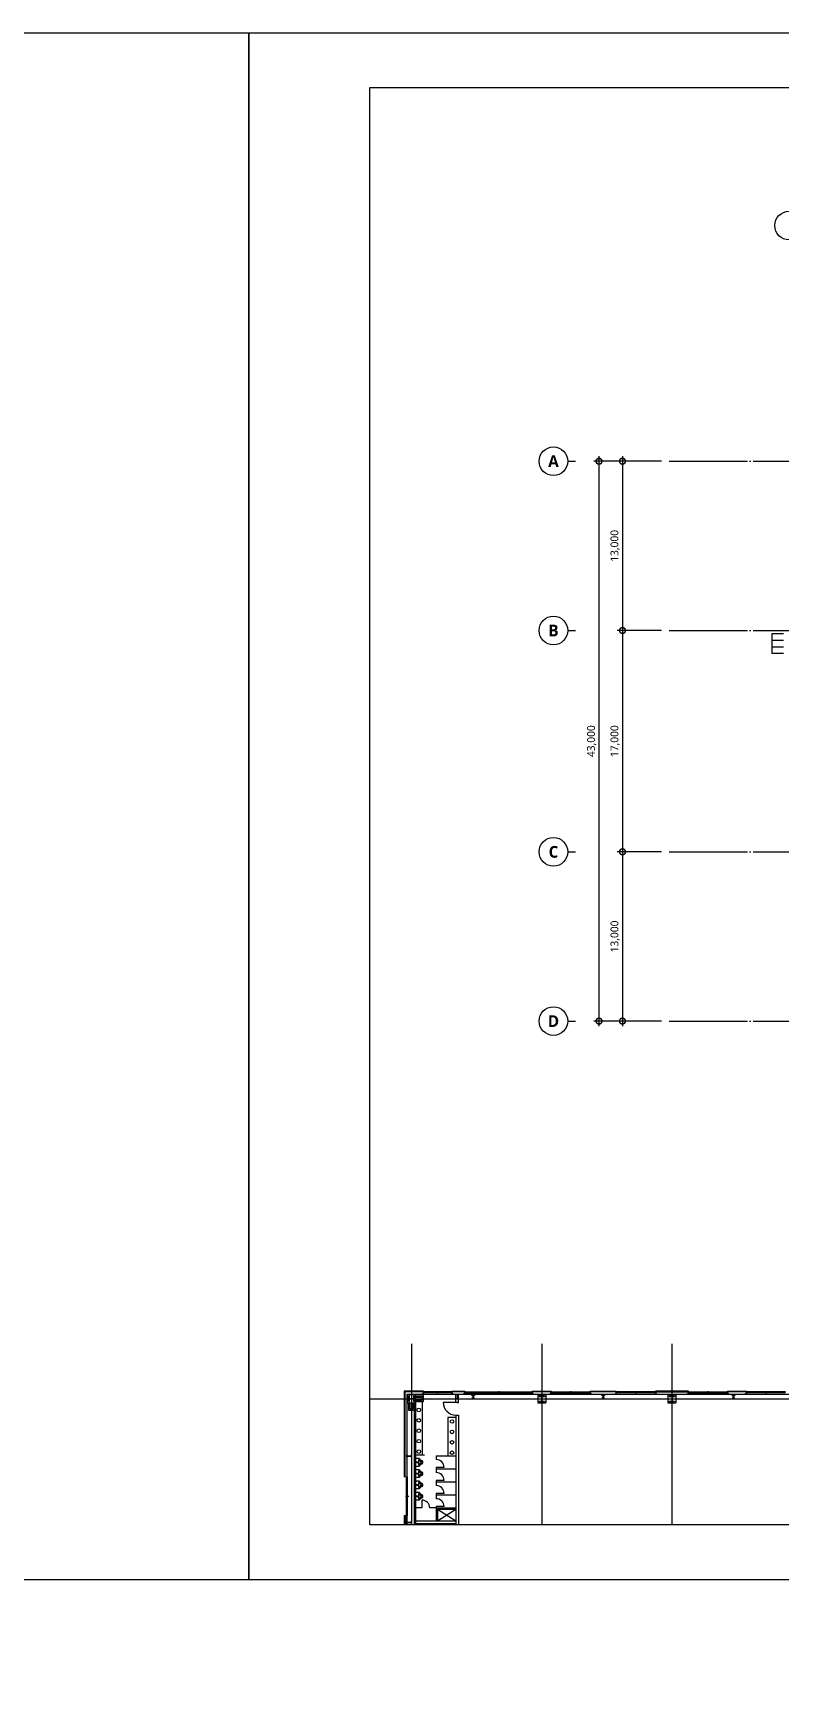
# Model space of a CAD drawing. Header units: millimetres. Extents: x -168200 to 672800, y -7409 to 118800.
# Drawn here: x 151615 to 209011, y -7409 to 118800 of the extents above; entities that cross this region are included whole.
import ezdxf
from ezdxf.enums import TextEntityAlignment as Align
from ezdxf.xclip import XClip

# ---------------------------------------------------------------- set-up
doc = ezdxf.new("R2010")
doc.units = ezdxf.units.MM
doc.header["$LTSCALE"] = 200
doc.header["$XCLIPFRAME"] = 0
for name, pattern in [('CEN-GAUN', [32.2, 30, -1, 0.2, -1]), ('CENTER', [50.8, 31.75, -6.35, 6.35, -6.35]), ('HIDDEN', [0.375, 0.25, -0.125])]:
    doc.linetypes.add(name, pattern=pattern)
doc.layers.get('DEFPOINTS').update_dxf_attribs({"color": 137})
for name, color, linetype in [('1 BA', 9, 'Continuous'), ('1 CEN', 15, 'CEN-GAUN'), ('WALL-D', 3, 'Continuous'), ('단면선', 252, 'Continuous'), ('보조선', 252, 'Continuous'), ('입면선', 252, 'Continuous'), ('중심선', 252, 'CENTER'), ('치수', 5, 'Continuous')]:
    doc.layers.add(name, color=color, linetype=linetype)
doc.styles.add('$0$스타일1', font='malgun.ttf')
doc.styles.add('스타일2', font='malgunbd.ttf')
doc.dimstyles.new('CJA', dxfattribs={"dimscale": 300, "dimtxt": 2.7, "dimasz": 1, "dimexe": 2, "dimexo": 3, "dimgap": 1, "dimtad": 1, "dimdec": 0, "dimzin": 1, "dimdsep": 46, "dimlunit": 6, "dimtxsty": '$0$스타일1', "dimblk": 'CJDOT', "dimcen": 0.09, "dimdle": 1, "dimclrd": 256, "dimclre": 256, "dimclrt": 3, "dimadec": 0, "dimazin": 0, "dimtfac": 1, "dimtdec": 0, "dimtix": 1, "dimtmove": 2, "dimatfit": 3, "dimldrblk": 'CJDOT', "dimfxl": 1, "dimtolj": 1, "dimtzin": 1, "dimarcsym": 0})

# ---------------------------------------------------------------- blocks, each defined once
blk = doc.blocks.new('sheet-line')
at = {"layer": 'DEFPOINTS'}
blk.add_lwpolyline([(168200, -356400), (0, -356400), (0, -237600), (168200, -237600)], close=True, dxfattribs=at)
blk = doc.blocks.new('화장실')
at = {"layer": '입면선', "color": 252, "ltscale": 200}
for p, q in [((-1500, 0), (0, 0)), ((-1500, 0), (-1500, -292)), ((0, 0), (0, -1000)), ((-1500, -892), (-1500, -1000)), ((-900, -892), (-1500, -892)), ((-1500, -1000), (0, -1000))]:
    blk.add_line(p, q, dxfattribs=at)
blk.add_arc((-1500, -892), 600, 0, 90, dxfattribs=at)
blk = doc.blocks.new('남소변기')
at = {"layer": '입면선', "ltscale": 200}
for p, q in [((0, 285), (0, 142)), ((150, 285), (0, 285)), ((0, 142), (0, 0)), ((15, 30), (0, 30)), ((0, 15), (78, 15)), ((0, 0), (0, -142)), ((15, -30), (15, 30)), ((147, 15), (210, 15)), ((315, 285), (150, 285)), ((210, 30), (218, 30)), ((210, -30), (210, 30)), ((218, 30), (218, -30)), ((270, 225), (292, 225)), ((292, 225), (315, 225)), ((315, 255), (315, 285)), ((315, 225), (315, 255)), ((0, -15), (78, -15)), ((0, -30), (15, -30)), ((0, -142), (0, -285)), ((0, -285), (150, -285)), ((147, -15), (210, -15)), ((150, -285), (315, -285)), ((218, -30), (210, -30)), ((292, -225), (270, -225)), ((315, -225), (292, -225)), ((315, -255), (315, -225)), ((315, -285), (315, -255))]:
    blk.add_line(p, q, dxfattribs=at)
blk.add_circle((112, 0), 37.5, dxfattribs=at)
for centre, radius, start, end in [((2091, -128), 1870, 173.53631, 176.07483), ((2091, 128), 1870, 183.92517, 186.46369), ((741, 58), 509, 162.68677, 177.29727), ((278, 0), 128, 251.9686, 108.0314), ((281, 199), 27.7, 112.5, 157.5), ((595, 481), 435, 218.5584, 225), ((372, 258), 120, 225, 237.28538), ((1449, 1934), 2111, 237.28538, 239.03624), ((745, 435), 456, 199.26161, 204.34121), ((1050, 695), 847, 211.86106, 215.51908), ((632, 503), 405, 227.81561, 238.4446), ((500, 353), 268, 239.03624, 243.95283), ((603, 563), 502, 243.95283, 248.62608), ((739, 721), 648, 240.46772, 246.40218), ((301, -207), 326, 62.82337, 68.62608), ((323, -165), 278, 59.03624, 62.82337), ((193, -381), 530, 56.29478, 59.03624), ((161, -375), 595, 51.3557, 57.56894), ((439, -12), 86.9, 45, 56.29478), ((365, -87), 192, 37.41309, 45), ((496, 13), 27.7, 14.03624, 37.41309), ((436, -2), 88.7, 1.04163, 14.03624), ((436, 2), 88.7, 345.96376, 358.95837), ((364, -41), 214, 21.62004, 37.86972), ((374, -20), 197, 5.75321, 16.86666), ((741, -58), 509, 182.70273, 197.31323), ((595, -481), 435, 135, 141.4416), ((281, -199), 27.7, 202.5, 247.5), ((372, -258), 120, 122.71462, 135), ((1449, -1934), 2111, 120.96376, 122.71462), ((745, -435), 456, 155.65879, 160.73839), ((1050, -695), 847, 144.48092, 148.13894), ((632, -503), 405, 121.5554, 132.18439), ((500, -353), 268, 116.04717, 120.96376), ((603, -563), 502, 111.37392, 116.04717), ((301, 207), 326, 291.37392, 297.17663), ((739, -721), 648, 113.59782, 119.53228), ((323, 165), 278, 297.17663, 300.96376), ((193, 381), 530, 300.96376, 303.70522), ((161, 375), 595, 302.43106, 308.6443), ((439, 12), 86.9, 303.70522, 315), ((365, 87), 192, 315, 322.58691), ((496, -13), 27.7, 322.58691, 345.96376), ((364, 41), 214, 322.13028, 338.37996), ((374, 20), 197, 343.13334, 354.24679)]:
    blk.add_arc(centre, radius, start, end, dxfattribs=at)
blk = doc.blocks.new('I-Center 3층 평면도')
at = {"layer": '단면선', "ltscale": 100}
for p, q in [((-100204, -214), (-100204, 214)), ((-100204, 214), (-100169, 214)), ((-100169, 32), (-100169, 214)), ((-100147, 10), (-99854, 10)), ((-99832, 32), (-99832, 214)), ((-99832, 214), (-99797, 214)), ((-99797, -214), (-99797, 214)), ((-96575, 350), (-96575, 339)), ((-96575, 350), (-96400, 350)), ((-96575, 339), (-96505, 339)), ((-96575, 11), (-96575, 0)), ((-96575, 11), (-96505, 11)), ((-96491, 325), (-96491, 25)), ((-96484, 325), (-96484, 25)), ((-96470, 339), (-96400, 339)), ((-96470, 11), (-96400, 11)), ((-96400, 350), (-96400, 339)), ((-96400, 11), (-96400, 0)), ((-90202, 207), (-90202, 179)), ((-90202, 207), (-89798, 207)), ((-90202, 179), (-90031, 179)), ((-90009, 157), (-90009, -157)), ((-89991, 157), (-89991, -157)), ((-89969, 179), (-89798, 179)), ((-89798, 207), (-89798, 179)), ((-80202, 207), (-80202, 179)), ((-80202, 207), (-79797, 207)), ((-80202, 179), (-80031, 179)), ((-80009, 157), (-80009, -157)), ((-79991, 157), (-79991, -157)), ((-79969, 179), (-79797, 179)), ((-79797, 207), (-79797, 179)), ((-100204, -214), (-100169, -214)), ((-100169, -214), (-100169, -32)), ((-100147, -10), (-99854, -10)), ((-99832, -214), (-99832, -32)), ((-99832, -214), (-99797, -214)), ((-96575, 0), (-96400, 0)), ((-90202, -179), (-90202, -207)), ((-90202, -179), (-90031, -179)), ((-90202, -207), (-89798, -207)), ((-89969, -179), (-89798, -179)), ((-89798, -179), (-89798, -207)), ((-80202, -179), (-80202, -207)), ((-80202, -179), (-80031, -179)), ((-80202, -207), (-79797, -207)), ((-79969, -179), (-79797, -179)), ((-79797, -179), (-79797, -207)), ((-100350, -4312), (-100339, -4312)), ((-100350, -4487), (-100350, -4312)), ((-100350, -4487), (-100339, -4487)), ((-100339, -4382), (-100339, -4312)), ((-100339, -4487), (-100339, -4417)), ((-100325, -4396), (-100025, -4396)), ((-100325, -4403), (-100025, -4403)), ((-100011, -4382), (-100011, -4312)), ((-100011, -4312), (-100000, -4312)), ((-100011, -4487), (-100011, -4417)), ((-100011, -4487), (-100000, -4487)), ((-100000, -4487), (-100000, -4312)), ((-100350, -9412), (-100339, -9412)), ((-100350, -9587), (-100350, -9412)), ((-100350, -9587), (-100339, -9587)), ((-100339, -9482), (-100339, -9412)), ((-100339, -9587), (-100339, -9517)), ((-100325, -9496), (-100025, -9496)), ((-100325, -9503), (-100025, -9503)), ((-100011, -9482), (-100011, -9412)), ((-100011, -9412), (-100000, -9412)), ((-100011, -9587), (-100011, -9517)), ((-100011, -9587), (-100000, -9587)), ((-100000, -9587), (-100000, -9412))]:
    blk.add_line(p, q, dxfattribs=at)
for points in [[(-95289, 226), (-95372, 226), (-95372, 238), (-95172, 238), (-95172, 226), (-95255, 226, 0.4142136), (-95268, 213), (-95268, 63, 0.4142136), (-95255, 50), (-95172, 50), (-95172, 38), (-95372, 38), (-95372, 50), (-95289, 50, 0.4142136), (-95276, 63), (-95276, 213, 0.4142136)], [(-85289, 226), (-85372, 226), (-85372, 238), (-85172, 238), (-85172, 226), (-85255, 226, 0.4142136), (-85268, 213), (-85268, 63, 0.4142136), (-85255, 50), (-85172, 50), (-85172, 38), (-85372, 38), (-85372, 50), (-85289, 50, 0.4142136), (-85276, 63), (-85276, 213, 0.4142136)], [(-75289, 226), (-75372, 226), (-75372, 238), (-75172, 238), (-75172, 226), (-75255, 226, 0.4142136), (-75268, 213), (-75268, 63, 0.4142136), (-75255, 50), (-75172, 50), (-75172, 38), (-75372, 38), (-75372, 50), (-75289, 50, 0.4142136), (-75276, 63), (-75276, 213, 0.4142136)]]:
    blk.add_lwpolyline(points, format="xyb", close=True, dxfattribs=at)
for centre, radius, start, end in [((-100147, 32), 22, 180, 270), ((-99854, 32), 22, 270, 0), ((-96505, 325), 14, 0, 90), ((-96505, 25), 14, 270, 0), ((-96470, 325), 14, 90, 180), ((-96470, 25), 14, 180, 270), ((-90031, 157), 22, 0, 90), ((-89969, 157), 22, 90, 180), ((-80031, 157), 22, 0, 90), ((-79969, 157), 22, 90, 180), ((-100147, -32), 22, 90, 180), ((-99854, -32), 22, 0, 90), ((-90031, -157), 22, 270, 0), ((-89969, -157), 22, 180, 270), ((-80031, -157), 22, 270, 0), ((-79969, -157), 22, 180, 270), ((-100325, -4382), 14, 180, 270), ((-100325, -4417), 14, 90, 180), ((-100025, -4382), 14, 270, 0), ((-100025, -4417), 14, 0, 90), ((-100325, -9482), 14, 180, 270), ((-100325, -9517), 14, 90, 180), ((-100025, -9482), 14, 270, 0), ((-100025, -9517), 14, 0, 90)]:
    blk.add_arc(centre, radius, start, end, dxfattribs=at)
at = {"layer": '보조선', "linetype": 'HIDDEN', "ltscale": 200}
for p, q in [((-98000, -8487), (-96600, -9387)), ((-98000, -9387), (-96600, -8487))]:
    blk.add_line(p, q, dxfattribs=at)
at = {"layer": '입면선', "ltscale": 200}
for p, q in [((-100570, 570), (-100570, -6000)), ((-100310, -310), (-100310, 310)), ((-100310, 310), (-99690, 310)), ((-99690, 310), (-100310, 310)), ((-99690, -310), (-99690, 310)), ((-99090, 186), (-99690, 186)), ((-99190, 86), (-99690, 86)), ((-99190, -114), (-99190, 86)), ((-99090, 186), (-99090, 570)), ((-99090, 520), (-99090, 440)), ((-96900, 520), (-99090, 520)), ((-96900, 440), (-99090, 440)), ((-99090, -214), (-99090, 186)), ((-99060, 520), (-99060, 440)), ((-96930, 480), (-99060, 480)), ((-97945, 460), (-99060, 460)), ((-96930, 500), (-98045, 500)), ((-98045, 480), (-98045, 500)), ((-97945, 460), (-97945, 480)), ((-96930, 520), (-96930, 440)), ((-96900, 520), (-96900, 440)), ((-95900, 520), (-95900, 440)), ((-95900, 520), (-90728, 520)), ((-95900, 440), (-90728, 440)), ((-95870, 520), (-95870, 440)), ((-95870, 500), (-93228, 500)), ((-95870, 480), (-90758, 480)), ((-93328, 460), (-93328, 480)), ((-93328, 460), (-90758, 460)), ((-93228, 480), (-93228, 500)), ((-90758, 520), (-90758, 440)), ((-90728, 520), (-90728, 440)), ((-90310, 310), (-89690, 310)), ((-90310, 310), (-90310, -310)), ((-89690, 310), (-89690, -310)), ((-89272, 520), (-89272, 440)), ((-89272, 520), (-86272, 520)), ((-89272, 440), (-86272, 440)), ((-89242, 520), (-89242, 440)), ((-89242, 500), (-87722, 500)), ((-89242, 480), (-86302, 480)), ((-87822, 460), (-87822, 480)), ((-87822, 460), (-86302, 460)), ((-87722, 480), (-87722, 500)), ((-86302, 520), (-86302, 440)), ((-86272, 520), (-86272, 440)), ((-84272, 520), (-84272, 440)), ((-81272, 520), (-84272, 520)), ((-81272, 440), (-84272, 440)), ((-84242, 520), (-84242, 440)), ((-81302, 480), (-84242, 480)), ((-82722, 460), (-84242, 460)), ((-81302, 500), (-82822, 500)), ((-82822, 480), (-82822, 500)), ((-82722, 460), (-82722, 480)), ((-81302, 520), (-81302, 440)), ((-81272, 520), (-81272, 440)), ((-80310, 310), (-79690, 310)), ((-80310, 310), (-80310, -310)), ((-79690, 310), (-79690, -310)), ((-78728, 520), (-78728, 440)), ((-78728, 520), (-75728, 520)), ((-78728, 440), (-75728, 440)), ((-78698, 520), (-78698, 440)), ((-78698, 500), (-77178, 500)), ((-78698, 480), (-75758, 480)), ((-77278, 460), (-77278, 480)), ((-77278, 460), (-75758, 460)), ((-77178, 480), (-77178, 500)), ((-75758, 520), (-75758, 440)), ((-75728, 520), (-75728, 440)), ((-74272, 520), (-74272, 440)), ((-71272, 520), (-74272, 520)), ((-71272, 440), (-74272, 440)), ((-74242, 520), (-74242, 440)), ((-71302, 480), (-74242, 480)), ((-72722, 460), (-74242, 460)), ((-71302, 500), (-72822, 500)), ((-72822, 480), (-72822, 500)), ((-72722, 460), (-72722, 480)), ((-100310, -310), (-99690, -310)), ((-100200, -910), (-100200, -310)), ((-99800, -910), (-100200, -910)), ((-100100, -810), (-100100, -310)), ((-99900, -810), (-100100, -810)), ((-99900, -310), (-99900, -810)), ((-99800, -310), (-99800, -14690)), ((-99700, -310), (-99700, -14690)), ((-99690, -114), (-99190, -114)), ((-99690, -214), (-99090, -214)), ((-99190, -214), (-99190, -4300)), ((-96491, -281), (-97575, -281)), ((-96400, -301), (-97575, -301)), ((-96600, -1256), (-96600, -8564)), ((-96600, -1256), (-96400, -1256)), ((-96491, -281), (-96400, -281)), ((-96400, -1256), (-96400, -15310)), ((-90310, -310), (-89690, -310)), ((-80310, -310), (-79690, -310)), ((-97200, -1456), (-97200, -4387)), ((-96600, -1456), (-97200, -1456)), ((-99800, -4300), (-98999, -4300)), ((-100470, -6000), (-100570, -6000)), ((-100410, -6000), (-100330, -6000)), ((-100410, -6000), (-100410, -9000)), ((-100410, -6030), (-100330, -6030)), ((-100390, -6030), (-100390, -7550)), ((-100370, -6030), (-100370, -8970)), ((-100330, -6000), (-100330, -9000)), ((-100370, -7550), (-100390, -7550)), ((-100350, -7450), (-100370, -7450)), ((-100350, -7450), (-100350, -8970)), ((-99700, -7787), (-99700, -8387)), ((-99200, -8387), (-99700, -8387)), ((-99200, -7787), (-99200, -8387)), ((-98100, -8387), (-98600, -8387)), ((-98100, -8387), (-96600, -8387)), ((-98100, -8387), (-98100, -9387)), ((-98000, -8487), (-96600, -8487)), ((-98000, -8487), (-98000, -9387)), ((-96600, -8200), (-96600, -15110)), ((-100570, -9000), (-100570, -11000)), ((-100470, -9000), (-100570, -9000)), ((-100470, -9000), (-100470, -11000)), ((-100410, -8970), (-100330, -8970)), ((-100410, -9000), (-100330, -9000)), ((-99700, -9387), (-96600, -9387)), ((-99700, -9587), (-96600, -9587))]:
    blk.add_line(p, q, dxfattribs=at)
at = {"layer": '입면선'}
for p, q in [((-100350, 350), (350, 350)), ((-100350, 350), (-100350, -60470)), ((-96600, -301), (-96600, 350)), ((-96400, -301), (-96400, 339))]:
    blk.add_line(p, q, dxfattribs=at)
at = {"layer": '입면선', "ltscale": 200}
for points in [[(-99090, 520), (-99090, 570), (-100570, 570)], [(-99140, 520), (-100520, 520), (-100520, -6000)]]:
    blk.add_lwpolyline(points, dxfattribs=at)
for points in [[(-99165, 495), (-99165, 520), (-99090, 520), (-99090, 370), (-99165, 370), (-99165, 395), (-99162, 395), (-99162, 373), (-99093, 373), (-99093, 517), (-99162, 517), (-99162, 495)], [(-95900, 520), (-96900, 520), (-96900, 570), (-95900, 570)], [(-96825, 495), (-96825, 520), (-96900, 520), (-96900, 370), (-96825, 370), (-96825, 395), (-96828, 395), (-96828, 373), (-96897, 373), (-96897, 517), (-96828, 517), (-96828, 495)], [(-95975, 495), (-95975, 520), (-95900, 520), (-95900, 370), (-95975, 370), (-95975, 395), (-95972, 395), (-95972, 373), (-95903, 373), (-95903, 517), (-95972, 517), (-95972, 495)], [(-89272, 570), (-89272, 520), (-90728, 520), (-90728, 570)], [(-90653, 495), (-90653, 520), (-90728, 520), (-90728, 370), (-90653, 370), (-90653, 395), (-90656, 395), (-90656, 373), (-90725, 373), (-90725, 517), (-90656, 517), (-90656, 495)], [(-89347, 495), (-89347, 520), (-89272, 520), (-89272, 370), (-89347, 370), (-89347, 395), (-89344, 395), (-89344, 373), (-89275, 373), (-89275, 517), (-89344, 517), (-89344, 495)], [(-84272, 570), (-84272, 520), (-86272, 520), (-86272, 570)], [(-86197, 495), (-86197, 520), (-86272, 520), (-86272, 370), (-86197, 370), (-86197, 395), (-86200, 395), (-86200, 373), (-86269, 373), (-86269, 517), (-86200, 517), (-86200, 495)], [(-84347, 495), (-84347, 520), (-84272, 520), (-84272, 370), (-84347, 370), (-84347, 395), (-84344, 395), (-84344, 373), (-84275, 373), (-84275, 517), (-84344, 517), (-84344, 495)], [(-81272, 570), (-81272, 520), (-78728, 520), (-78728, 570)], [(-81197, 495), (-81197, 520), (-81272, 520), (-81272, 370), (-81197, 370), (-81197, 395), (-81200, 395), (-81200, 373), (-81269, 373), (-81269, 517), (-81200, 517), (-81200, 495)], [(-78803, 495), (-78803, 520), (-78728, 520), (-78728, 370), (-78803, 370), (-78803, 395), (-78800, 395), (-78800, 373), (-78731, 373), (-78731, 517), (-78800, 517), (-78800, 495)], [(-74272, 570), (-74272, 520), (-75728, 520), (-75728, 570)], [(-75651, 495), (-75651, 520), (-75726, 520), (-75726, 370), (-75651, 370), (-75651, 395), (-75654, 395), (-75654, 373), (-75723, 373), (-75723, 517), (-75654, 517), (-75654, 495)], [(-74349, 495), (-74349, 520), (-74274, 520), (-74274, 370), (-74349, 370), (-74349, 395), (-74346, 395), (-74346, 373), (-74277, 373), (-74277, 517), (-74346, 517), (-74346, 495)]]:
    blk.add_lwpolyline(points, close=True, dxfattribs=at)
for centre in [(-99437, -862), (-99437, -1662), (-99437, -2462), (-96892, -1750), (-96892, -2550), (-99437, -3262), (-96892, -3350), (-99437, -4062), (-96892, -4150)]:
    blk.add_circle(centre, 137, dxfattribs=at)
for centre, radius, start, end in [((-96600, -281), 975, 180, 270), ((-99200, -8387), 600, 0, 90)]:
    blk.add_arc(centre, radius, start, end, dxfattribs=at)
at = {"layer": '중심선', "ltscale": 200}
for p, q in [((-100000, 4213), (-100000, -71576)), ((-90000, 4213), (-90000, -71576)), ((-90000, 4213), (-90000, -71576)), ((-80000, 4213), (-80000, -71576)), ((-109508, 0), (9087, 0)), ((-97995, 311), (-97995, 586)), ((-93278, 311), (-93278, 586)), ((-87772, 311), (-87772, 586)), ((-82772, 311), (-82772, 586)), ((-77228, 311), (-77228, 586)), ((-72772, 311), (-72772, 586)), ((-100201, -7500), (-100476, -7500))]:
    blk.add_line(p, q, dxfattribs=at)
at = {"layer": '입면선', "color": 252, "ltscale": 200}
for p in [(-96600, -4387), (-96600, -5387), (-96600, -6387), (-96600, -7387)]:
    blk.add_blockref('화장실', p, dxfattribs=at)
at = {"layer": '치수', "ltscale": 200}
for p in [(-99700, -4885), (-99700, -5755), (-99700, -6625), (-99700, -7495)]:
    blk.add_blockref('남소변기', p, dxfattribs=at)
blk = doc.blocks.new('_DotSmall')
at = {"color": 0, "linetype": 'ByBlock', "const_width": 0.5}
blk.add_lwpolyline([(-0.0625, 0, 1), (0.0625, 0, 1)], format="xyb", close=True, dxfattribs=at)
blk = doc.blocks.new('*D18')
at = {"layer": '1 BA', "lineweight": -2, "transparency": 16777216}
for p, q in [((199900, 85900), (194700, 85900)), ((199900, 42900), (194700, 42900))]:
    blk.add_line(p, q, dxfattribs=at)
at = {"layer": '1 BA', "transparency": 16777216}
blk.add_line((195100, 42500), (195100, 86300), dxfattribs=at)
at = {"layer": 'DEFPOINTS', "color": 0, "transparency": 16777216}
for p in [(195100, 85900), (200500, 85900), (200500, 42900)]:
    blk.add_point(p, dxfattribs=at)
at = {"layer": '1 BA', "transparency": 16777216, "xscale": 900, "yscale": 900, "zscale": 900}
for p, rotation in [((195100, 85900), 90), ((195100, 42900), 270)]:
    blk.add_blockref('_DotSmall', p, dxfattribs=dict(at, rotation=rotation))
at = {"layer": '1 BA', "color": 0, "transparency": 16777216, "insert": (194540, 64400), "char_height": 600, "attachment_point": 5, "rotation": 90, "style": '$0$스타일1'}
blk.add_mtext('\\A1;43,000', dxfattribs=at)
blk = doc.blocks.new('CJDOT')
blk.add_line((-2, 0), (2, 0))
at = {"const_width": 0.5}
blk.add_lwpolyline([(-0.25, 0, 1), (0.25, 0, 1)], format="xyb", close=True, dxfattribs=at)
blk = doc.blocks.new('*D20')
at = {"layer": '1 BA', "lineweight": -2, "transparency": 16777216}
for p, q in [((199900, 85900), (196500, 85900)), ((199900, 72900), (196500, 72900))]:
    blk.add_line(p, q, dxfattribs=at)
at = {"layer": '1 BA', "transparency": 16777216}
blk.add_line((196900, 86300), (196900, 72500), dxfattribs=at)
at = {"layer": 'DEFPOINTS', "color": 0, "transparency": 16777216}
for p in [(200500, 85900), (196900, 72900), (200500, 72900)]:
    blk.add_point(p, dxfattribs=at)
at = {"layer": '1 BA', "transparency": 16777216, "xscale": 900, "yscale": 900, "zscale": 900}
for p, rotation in [((196900, 85900), 90), ((196900, 72900), 270)]:
    blk.add_blockref('_DotSmall', p, dxfattribs=dict(at, rotation=rotation))
at = {"layer": '1 BA', "color": 0, "transparency": 16777216, "insert": (196338, 79400), "char_height": 600, "attachment_point": 5, "rotation": 90, "style": '$0$스타일1'}
blk.add_mtext('\\A1;13,000', dxfattribs=at)
blk = doc.blocks.new('*D21')
at = {"layer": '1 BA', "transparency": 16777216}
blk.add_line((196900, 73300), (196900, 55500), dxfattribs=at)
at = {"layer": '1 BA', "lineweight": -2, "transparency": 16777216}
for p, q in [((199900, 72900), (196500, 72900)), ((199900, 55900), (196500, 55900))]:
    blk.add_line(p, q, dxfattribs=at)
at = {"layer": 'DEFPOINTS', "color": 0, "transparency": 16777216}
for p in [(200500, 72900), (196900, 55900), (200500, 55900)]:
    blk.add_point(p, dxfattribs=at)
at = {"layer": '1 BA', "transparency": 16777216, "xscale": 900, "yscale": 900, "zscale": 900}
for p, rotation in [((196900, 72900), 90), ((196900, 55900), 270)]:
    blk.add_blockref('_DotSmall', p, dxfattribs=dict(at, rotation=rotation))
at = {"layer": '1 BA', "color": 0, "transparency": 16777216, "insert": (196338, 64400), "char_height": 600, "attachment_point": 5, "rotation": 90, "style": '$0$스타일1'}
blk.add_mtext('\\A1;17,000', dxfattribs=at)
blk = doc.blocks.new('*D23')
at = {"layer": '1 BA', "lineweight": -2, "transparency": 16777216}
for p, q in [((199900, 55900), (196500, 55900)), ((199900, 42900), (196500, 42900))]:
    blk.add_line(p, q, dxfattribs=at)
at = {"layer": '1 BA', "transparency": 16777216}
blk.add_line((196900, 56300), (196900, 42500), dxfattribs=at)
at = {"layer": 'DEFPOINTS', "color": 0, "transparency": 16777216}
for p in [(200500, 55900), (196900, 42900), (200500, 42900)]:
    blk.add_point(p, dxfattribs=at)
at = {"layer": '1 BA', "transparency": 16777216, "xscale": 900, "yscale": 900, "zscale": 900}
for p, rotation in [((196900, 55900), 90), ((196900, 42900), 270)]:
    blk.add_blockref('_DotSmall', p, dxfattribs=dict(at, rotation=rotation))
at = {"layer": '1 BA', "color": 0, "transparency": 16777216, "insert": (196338, 49400), "char_height": 600, "attachment_point": 5, "rotation": 90, "style": '$0$스타일1'}
blk.add_mtext('\\A1;13,000', dxfattribs=at)

msp = doc.modelspace()

# ---------------------------------------------------------------- linework, layer by layer
at = {"layer": '1 BA'}
for p, q in [((192700, 85900), (193300, 85900)), ((192700, 72900), (193300, 72900)), ((209265, 72650), (208365, 72650)), ((208365, 72650), (208365, 71150)), ((208365, 71150), (209265, 71150)), ((192700, 55900), (193300, 55900)), ((192700, 42900), (193300, 42900))]:
    msp.add_line(p, q, dxfattribs=at)
at = {"layer": '1 BA', "linetype": 'Continuous'}
for p, q in [((208365, 72150), (209265, 72150)), ((208365, 71650), (209265, 71650))]:
    msp.add_line(p, q, dxfattribs=at)
at = {"layer": '1 BA'}
for centre in [(209700, 104000), (191600, 85900), (191600, 72900), (191600, 55900), (191600, 42900)]:
    msp.add_circle(centre, 1100, dxfattribs=at)
at = {"layer": '1 CEN'}
for p, q in [((200500, 85900), (285700, 85900)), ((200500, 72900), (285700, 72900)), ((200500, 55900), (285700, 55900)), ((200500, 42900), (285700, 42900))]:
    msp.add_line(p, q, dxfattribs=at)
at = {"layer": 'DEFPOINTS'}
msp.add_lwpolyline([(177500, 114600), (314900, 114600), (314900, 4200), (177500, 4200)], close=True, dxfattribs=at)

# ---------------------------------------------------------------- block references
ref = msp.add_blockref('I-Center 3층 평면도', (280700, 13900))
XClip(ref).set_block_clipping_path([(-103200.0000000003, -9668.8009418729), (34200, 100522.8029125887)])
at = {"layer": 'WALL-D'}
for p in [(0, 356400), (168200, 356400)]:
    msp.add_blockref('sheet-line', p, dxfattribs=at)

# ---------------------------------------------------------------- texts
at = {"layer": '1 BA', "style": '스타일2'}
for s, p in [('A', (191600, 85900)), ('B', (191600, 72900)), ('C', (191600, 55900)), ('D', (191600, 42900))]:
    msp.add_text(s, height=900, dxfattribs=at).set_placement(p, align=Align.MIDDLE)

# ---------------------------------------------------------------- dimensions: what is measured, and where the dimension line sits
at = {"layer": '1 BA'}
for base, p1, p2, angle, override, picture, middle in [((195100, 85900), (200500, 42900), (200500, 85900), 270, {"dimscale": 200, "dimtxt": 3, "dimasz": 4.5, "dimtxsty": '$0$스타일1', "dimblk1": 'DotSmall', "dimblk2": 'DotSmall', "dimsah": 1, "dimdle": 2, "dimclrt": 0, "dimldrblk": 'CJDOT', "dimlwd": 65535}, '*D18', (194539.7, 64400)), ((196900, 72900), (200500, 85900), (200500, 72900), 90, {"dimscale": 200, "dimtxt": 3, "dimasz": 4.5, "dimblk1": 'DotSmall', "dimblk2": 'DotSmall', "dimsah": 1, "dimdle": 2, "dimclrd": 256, "dimclre": 256, "dimclrt": 0, "dimlwd": 65535}, '*D20', (196338, 79400)), ((196900, 55900), (200500, 72900), (200500, 55900), 270, {"dimscale": 200, "dimtxt": 3, "dimasz": 4.5, "dimtxsty": '$0$스타일1', "dimblk1": 'DotSmall', "dimblk2": 'DotSmall', "dimsah": 1, "dimdle": 2, "dimclrt": 0, "dimldrblk": 'CJDOT', "dimlwd": 65535}, '*D21', (196338, 64400)), ((196900, 42900), (200500, 55900), (200500, 42900), 270, {"dimscale": 200, "dimtxt": 3, "dimasz": 4.5, "dimtxsty": '$0$스타일1', "dimblk1": 'DotSmall', "dimblk2": 'DotSmall', "dimsah": 1, "dimdle": 2, "dimclrt": 0, "dimldrblk": 'CJDOT', "dimlwd": 65535}, '*D23', (196338, 49400))]:
    dim = msp.add_linear_dim(base=base, p1=p1, p2=p2, angle=angle, dimstyle='CJA', override=override, dxfattribs=at)
    dim.commit()
    dim.dimension.update_dxf_attribs({"geometry": picture, "text_midpoint": middle})

doc.saveas('drawing.dxf')
